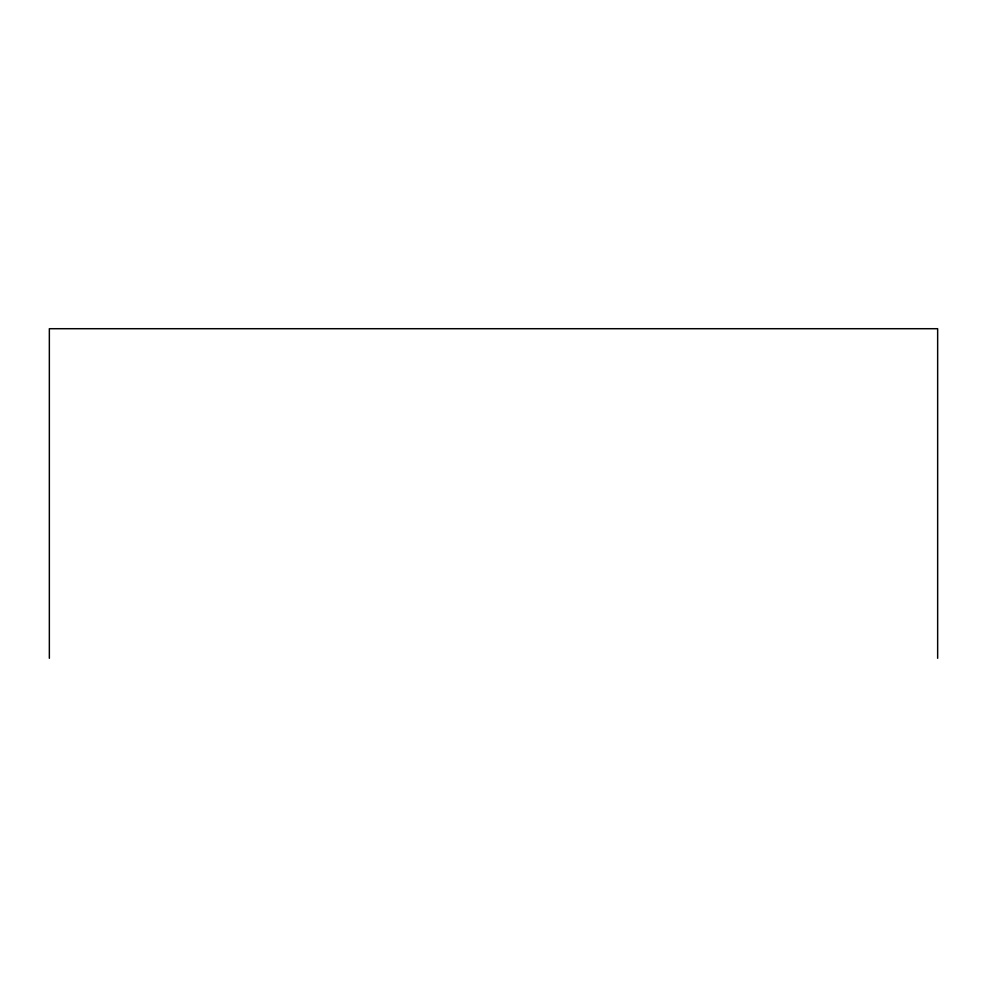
<?xml version="1.0" encoding="UTF-8"?>
<svg xmlns="http://www.w3.org/2000/svg" width="987" height="987" viewBox="0 0 987 987"><rect width="100%" height="100%" fill="white"/><g stroke="black" fill="none" stroke-linecap="round" stroke-linejoin="round"><path stroke-width="1.48" d="M937.65 658.292L937.65 328.708L49.35 328.708L49.35 658.292"/></g></svg>
